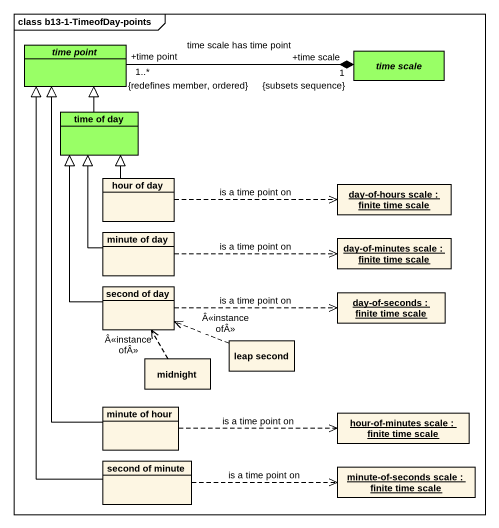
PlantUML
@startuml
mainframe class b13-1-TimeofDay-points
hide circle
hide empty members
abstract class "time point" as time_point #99FF66
abstract class "time scale" as time_scale #99FF66
class "time of day" as time_of_day #99FF66
class "hour of day" as hour_of_day
object "day-of-hours scale : finite time scale" as day_of_hours_scale
class "minute of day" as minute_of_day
object "day-of-minutes scale : finite time scale" as day_of_minutes_scale
class "second of day" as second_of_day
object "day-of-seconds : finite time scale" as day_of_seconds
class midnight
class "leap second" as leap_second
class "minute of hour" as minute_of_hour
object "hour-of-minutes scale : finite time scale" as hour_of_minutes_scale
class "second of minute" as second_of_minute
object "minute-of-seconds scale : finite time scale" as minute_of_seconds_scale
time_scale "1\n+time scale\n{subsets sequence}" *-left- "1..*\n{redefines member, ordered}\n+time point" time_point : time scale has time point
time_of_day -up-|> time_point
hour_of_day -up-|> time_of_day
hour_of_day .right.> day_of_hours_scale : is a time point on
minute_of_day -up-|> time_of_day
minute_of_day .right.> day_of_minutes_scale : is a time point on
second_of_day -up-|> time_of_day
second_of_day .right.> day_of_seconds : is a time point on
midnight .up.> second_of_day : Â<<instance ofÂ>>
leap_second .left.> second_of_day : Â<<instance ofÂ>>
minute_of_hour -up-|> time_point
minute_of_hour .right.> hour_of_minutes_scale : is a time point on
second_of_minute -up-|> time_point
second_of_minute .right.> minute_of_seconds_scale : is a time point on
@enduml
